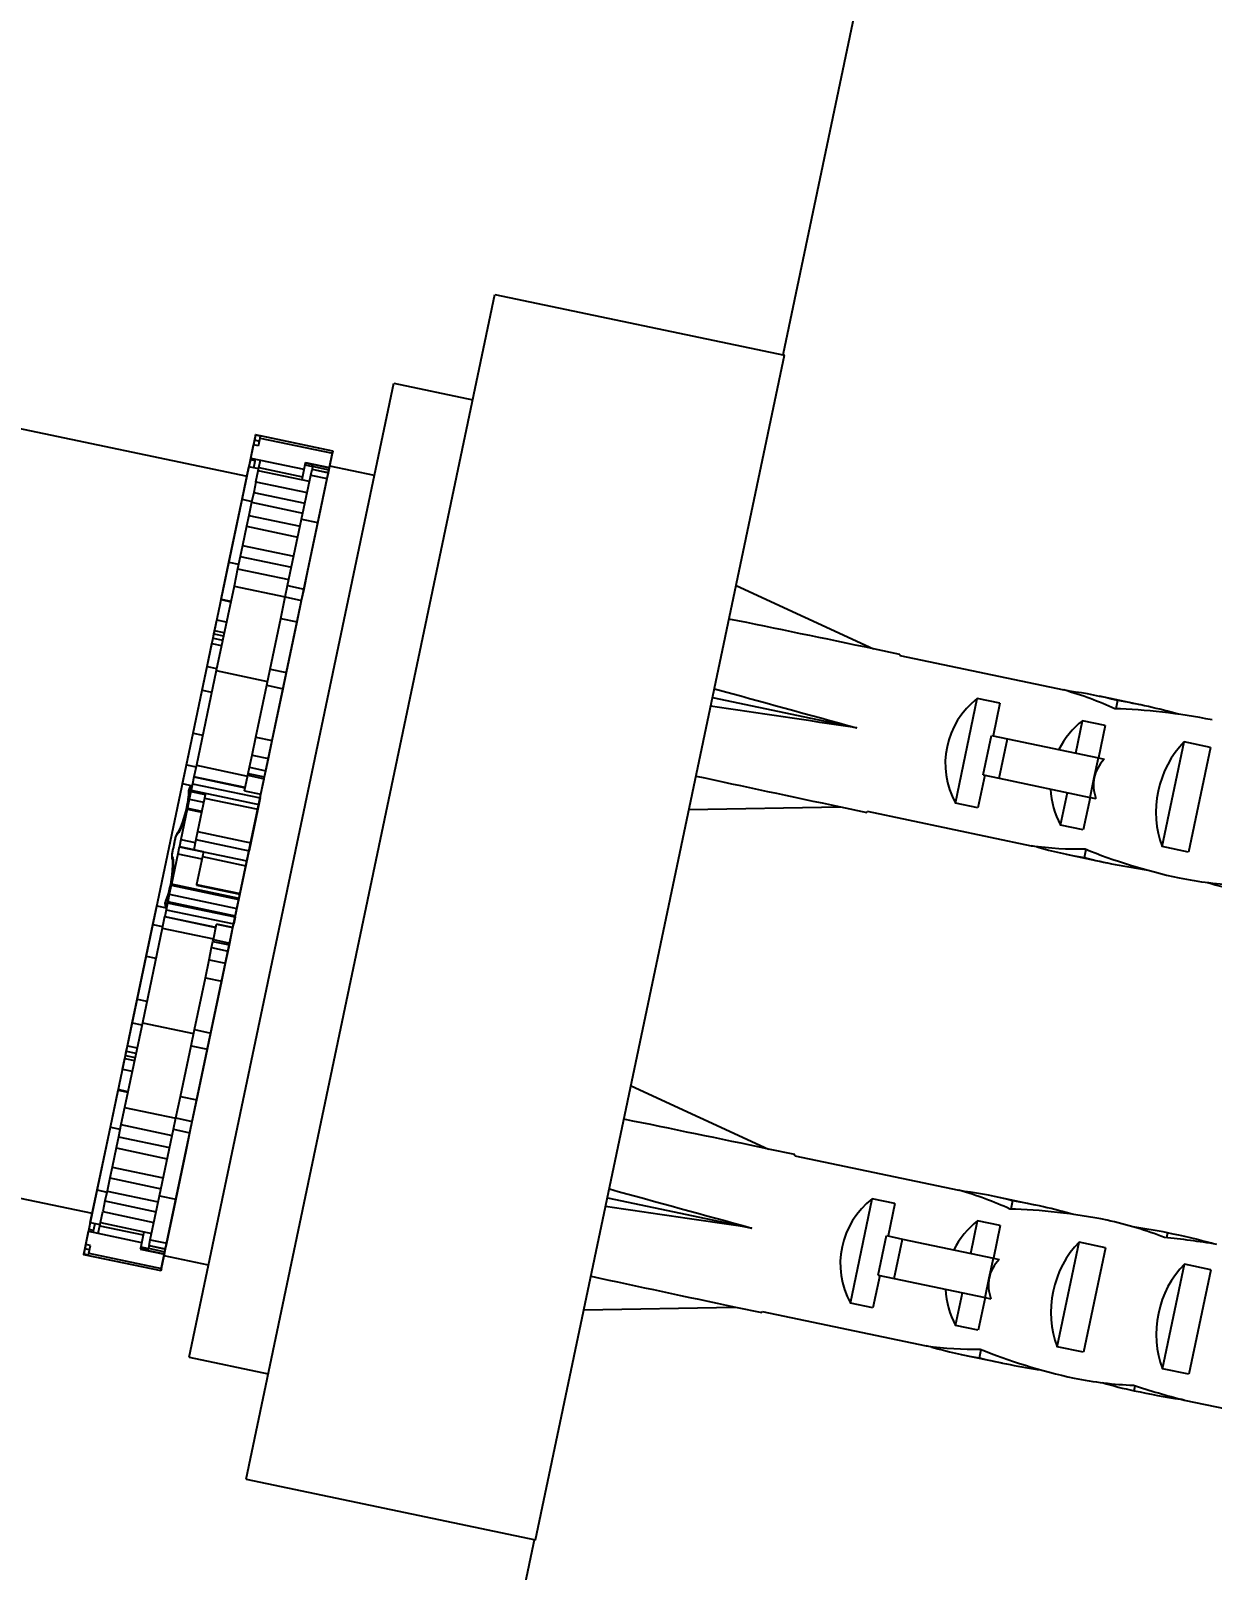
# Model space of a CAD drawing. Extents: x -678889171 to 586587, y -792238163 to 335485.
# Drawn here: x 68115.2 to 68166.4, y 28354.1 to 28420.8 of the extents above; entities that cross this region are included whole.
import ezdxf
from ezdxf import colors
from ezdxf.entities.mleader import LeaderData, LeaderLine
from ezdxf.math import Vec2, Vec3

# ---------------------------------------------------------------- set-up
doc = ezdxf.new("R2010")
doc.units = 0
doc.header["$MEASUREMENT"] = 0
doc.set_wipeout_variables(frame=1)
for name, color, linetype in [('E-TEXT', 3, 'Continuous'), ('XR-A-9TH-FLOOR$0$A-WALL', 252, 'Continuous'), ('XR-Typ27 7th to11Th$0$XR-A-TYP-7-8-9-10$0$A-FURN-SANT', 252, 'Continuous')]:
    doc.layers.add(name, color=color, linetype=linetype)
doc.styles.get("Standard").update_dxf_attribs({"font": 'arial.ttf'})

# ---------------------------------------------------------------- blocks, each defined once
blk = doc.blocks.new('XR-Typ27 7th to11Th$0$XR-A-TYP-7-8-9-10$0$XREF_3BR$0$SE4')
at = {"layer": 'XR-Typ27 7th to11Th$0$XR-A-TYP-7-8-9-10$0$A-FURN-SANT'}
for p, q in [((435.1715826422333, 475.2940450572605), (435.1715826422333, 481.063838906317)), ((430.2292292673883, 475.2638389063213), (434.1978562339827, 475.263838906325)), ((430.2292292673883, 475.2638389063213), (430.2292292673847, 474.2638389063213)), ((434.1978562339827, 475.263838906325), (434.1978562339827, 474.2638389063213)), ((435.1715826422296, 475.1540584780159), (435.1645469982395, 475.1540584780232)), ((435.1715826422333, 475.2940450572605), (435.1715826422296, 475.1540584780159)), ((434.1978562339827, 474.2638389063213), (430.2292292673847, 474.2638389063213)), ((429.2135427506837, 473.4031696375168), (429.3995686556191, 473.4031696375168)), ((435.2135427506837, 473.4031696375096), (435.027516845752, 473.4031696375168)), ((411.2292292673847, 471.2638389063213), (415.1978562339791, 471.263838906325)), ((411.2292292673847, 471.2638389063213), (411.2292292673883, 470.2638389063177)), ((415.1978562339791, 471.263838906325), (415.1978562339827, 470.2638389063213)), ((430.2292292673883, 471.2638389063213), (434.1978562339791, 471.2638389063213)), ((430.2292292673883, 471.2638389063213), (430.2292292673847, 470.2638389063177)), ((434.1978562339791, 471.2638389063213), (434.1978562339827, 470.2638389063213)), ((415.1978562339827, 470.2638389063213), (411.2292292673883, 470.2638389063177)), ((434.1978562339827, 470.2638389063213), (430.2292292673847, 470.2638389063177)), ((410.2135427506873, 468.3786209052669), (410.2135427506837, 466.8297823064931)), ((416.2135427506837, 466.8297823064968), (416.2135427506837, 468.3786209052632)), ((429.2135427506873, 468.3786209052669), (429.2135427506873, 466.8297823064931)), ((435.2135427506873, 466.8297823064931), (435.2135427506873, 468.3786209052669)), ((410.229421555865, 467.5223317228047), (410.5451821283059, 467.5223317228083)), ((411.2292292673883, 467.2638389063213), (412.4635427506837, 467.263838906325)), ((411.2292292673883, 467.2638389063213), (411.2292292673847, 466.405621172471)), ((412.4635427506837, 467.263838906325), (412.4635427506837, 467.4879772087479)), ((413.2135427506801, 467.2638389063177), (412.4635427506837, 467.263838906325)), ((412.4635427506801, 463.8106103891078), (412.4635427506837, 467.263838906325)), ((413.9635427506837, 467.263838906325), (413.2135427506801, 467.2638389063177)), ((413.9635427506837, 467.263838906325), (413.9635427506873, 467.4879772087479)), ((413.9635427506837, 467.263838906325), (415.1978562339827, 467.2638389063213)), ((413.9635427506873, 463.8106103891078), (413.9635427506837, 467.263838906325)), ((415.1978562339827, 467.2638389063213), (415.1978562339827, 466.4056211724674)), ((416.1976639455024, 467.5223317228047), (415.8819033730615, 467.522331722801)), ((429.229421555865, 467.522331722801), (429.5451821283023, 467.5223317227974)), ((430.2292292673847, 467.2638389063177), (431.4635427506837, 467.2638389063177)), ((430.2292292673847, 467.2638389063177), (430.2292292673847, 466.4056211724674)), ((431.4635427506837, 467.2638389063177), (431.4635427506873, 467.4879772087479)), ((432.2135427506837, 467.2638389063213), (431.4635427506837, 467.2638389063177)), ((431.4635427506837, 463.8106103891078), (431.4635427506837, 467.2638389063177)), ((432.9635427506837, 467.2638389063213), (432.2135427506837, 467.2638389063213)), ((432.9635427506837, 467.2638389063213), (432.9635427506873, 467.4879772087552)), ((432.9635427506837, 467.2638389063213), (434.1978562339864, 467.2638389063213)), ((432.9635427506837, 463.8106103891041), (432.9635427506837, 467.2638389063213)), ((434.1978562339864, 467.2638389063213), (434.1978562339827, 466.4056211724637)), ((435.1976639455024, 467.522331722801), (434.8819033730651, 467.5223317228083)), ((412.4635427506837, 466.4056211724674), (411.2292292673847, 466.405621172471)), ((415.1978562339827, 466.4056211724674), (413.9635427506873, 466.4056211724674)), ((431.4635427506837, 466.4056211724674), (430.2292292673847, 466.4056211724674)), ((434.1978562339827, 466.4056211724637), (432.9635427506837, 466.4056211724674)), ((410.2555028591305, 465.7064411480023), (410.2730547694591, 465.7064411479987)), ((410.2555028591305, 465.7064411480023), (410.2555028591341, 465.4939403824392)), ((410.2555028591341, 459.2546277379843), (410.2555028591341, 465.4939403824392)), ((416.1715826422296, 465.7064411480023), (416.1540307319119, 465.7064411480023)), ((416.1715826422296, 465.7064411480023), (416.1715826422333, 465.4939403824392)), ((416.1715826422369, 459.2546277379879), (416.1715826422333, 465.4939403824392)), ((429.2555028591341, 465.7064411479987), (429.2730547694591, 465.7064411479951)), ((429.2555028591341, 465.7064411479987), (429.2555028591341, 465.4939403824428)), ((429.2555028591378, 459.2546277379843), (429.2555028591341, 465.4939403824428)), ((435.1715826422333, 465.7064411479987), (435.1540307319156, 465.7064411479951)), ((435.1715826422333, 465.7064411479987), (435.1715826422333, 465.4939403824465)), ((435.1715826422369, 459.2546277379843), (435.1715826422333, 465.4939403824465)), ((413.9635427506873, 463.8106103891078), (412.4635427506801, 463.8106103891078)), ((412.4635427506873, 463.2038520596652), (412.4635427506801, 463.8106103891078)), ((413.9635427506801, 463.2038520596652), (413.9635427506873, 463.8106103891078)), ((432.9635427506837, 463.8106103891041), (431.4635427506837, 463.8106103891078)), ((431.4635427506837, 463.2038520596652), (431.4635427506837, 463.8106103891078)), ((432.9635427506837, 463.2038520596652), (432.9635427506837, 463.8106103891041)), ((411.2292292673847, 463.263838906325), (412.4635427506837, 463.2638389063213)), ((411.2292292673847, 463.263838906325), (411.2292292673847, 462.4056211724674)), ((413.9635427506801, 463.2038520596652), (412.4635427506873, 463.2038520596652)), ((413.9635427506837, 463.2638389063213), (415.1978562339827, 463.2638389063213)), ((415.1978562339827, 463.2638389063213), (415.1978562339827, 462.405621172471)), ((430.2292292673883, 463.2638389063213), (431.4635427506873, 463.2638389063213)), ((430.2292292673883, 463.2638389063213), (430.2292292673847, 462.4056211724674)), ((432.9635427506837, 463.2038520596652), (431.4635427506837, 463.2038520596652)), ((432.9635427506801, 463.2638389063213), (434.1978562339791, 463.2638389063177)), ((434.1978562339791, 463.2638389063177), (434.1978562339791, 462.4056211724601)), ((415.1978562339827, 462.405621172471), (411.2292292673847, 462.4056211724674)), ((434.1978562339791, 462.4056211724601), (430.2292292673847, 462.4056211724674)), ((410.2135427506837, 459.2546277379806), (410.2555028591341, 459.2546277379843)), ((410.2135427506837, 459.2546277379806), (410.2135427506837, 458.2514893445114)), ((416.2135427506837, 459.2546277379806), (416.1715826422369, 459.2546277379879)), ((416.2135427506837, 458.2514893445114), (416.2135427506837, 459.2546277379806)), ((429.2555028591378, 459.2546277379843), (429.2135427506873, 459.2546277379806)), ((429.2135427506873, 459.2546277379806), (429.2135427506801, 458.251489344515)), ((435.2135427506873, 459.2546277379806), (435.1715826422369, 459.2546277379843)), ((435.2135427506837, 458.2514893445114), (435.2135427506873, 459.2546277379806))]:
    blk.add_line(p, q, dxfattribs=at)
for centre, major_axis, ratio, start_param, end_param in [((432.2135427506764, 473.4031696375168), (5.834089827349554e-13, 10.5053330430105), 0.2855692425656349, 1.403348247575171, 1.57079632679508), ((432.2135427506873, 477.0449338977633), (-2.888141144380772e-13, -10.50533304302783), 0.2855692425660929, -1.403348247575141, -1.209194573504207), ((432.2135427506801, 477.0449338977633), (4.418900161667326e-13, -10.50533304302795), 0.2855692425660862, 1.209194573504167, 1.403348247575101), ((432.2135427507237, 473.4031696375314), (-3.305855600669266e-12, 10.50533304295327), 0.2855692425640956, 4.712388980383475, 4.879837059604284), ((432.2135427506837, 475.9746289945251), (3.000000000000002, 3.497858898797894e-15), 0.7603511503128162, 3.989654732571283, 5.435123228198094), ((413.2135427506837, 470.9439865549721), (1.460127776569014e-13, 6.740046950974129), 0.4451007569860688, 4.73806663580648, 5.073990733675414), ((413.2135427506837, 473.4031696375241), (2.183997643691805e-15, 6.740046950973703), 0.44510075698605, 4.528930898142738, 4.712388980384699), ((432.2135427506837, 473.4031696375132), (2.197199196875455e-16, 6.740046950973522), 0.4451007569860437, 1.570796326794871, 1.754254409036948), ((432.2135427506837, 470.9439865549721), (1.650007956555868e-13, 6.740046950973164), 0.4451007569860224, 1.209194573504229, 1.545118671373207), ((432.2135427506837, 470.9439865549721), (1.115287909466021e-13, 6.740046950974119), 0.4451007569860664, 4.738066635806486, 5.073990733675412), ((432.2135427506801, 473.4031696375132), (6.901147735279775e-13, -6.740046950977533), 0.4451007569862909, 1.38733824455255, 1.570796326794674), ((413.2135427506801, 471.3309999156554), (1.470690268551559e-13, -8.333599245774844), 0.3599885129490057, 4.738066635806407, 5.19236690003625), ((413.2135427506873, 471.3309999156627), (-1.791853697766261e-13, -8.333599245774822), 0.3599885129490076, 1.090818407143344, 1.545118671373187), ((432.2135427506837, 471.3309999156627), (1.470690268551559e-13, -8.333599245774844), 0.3599885129490057, 4.738066635806407, 5.19236690003625), ((432.2135427506873, 471.3309999156627), (-1.705500176738826e-13, -8.333599245774822), 0.3599885129490101, 1.090818407143344, 1.545118671373186), ((413.2135427506837, 468.3786209052632), (1.980752025013475e-13, 8.333599245773547), 0.359988512948941, 1.39271955427457, 1.673729420167322), ((413.2135427506837, 471.9746289945251), (3.000000000000003, -3.593697727603919e-15), 0.7603511503128187, 3.989654732571285, 5.435123228198096), ((413.2135427506837, 468.3786209052632), (-1.710860998908968e-13, 8.33359924577412), 0.3599885129489721, 4.609455887012286, 4.890465752904964), ((432.2135427506837, 468.3786209052632), (-4.479407538829425e-14, 8.33359924577635), 0.3599885129490641, 1.392719554274612, 1.673729420167195), ((432.2135427506837, 471.9746289945251), (2.999999999999997, -3.593697727603913e-15), 0.7603511503128154, 3.989654732571283, 5.435123228198098), ((432.2135427506837, 468.3786209052632), (-1.710860998908968e-13, 8.33359924577412), 0.3599885129489721, 4.609455887012286, 4.890465752904957), ((413.2135427506801, 466.8297823064931), (-1.31605140668936e-13, 6.740046950968256), 0.4451007569856864, 1.467863233422444, 1.738244406014682), ((413.2135427506873, 464.3705992239484), (-9.747167904282223e-13, 6.740046950976917), 0.4451007569862185, 1.090818407143225, 1.403348247574947), ((413.2135427506873, 474.3223873953684), (-9.21582268223304e-13, -7.05854848904491), 0.4250165603677506, 6.030505052037784, 6.283185307179571), ((413.2135427506837, 474.3223873953757), (-1.439511224404219e-12, 7.05854848905367), 0.4250165603674897, 3.141592653589692, 3.394272908731411), ((413.2135427506837, 464.3705992239484), (1.193845816873633e-12, 6.740046950977619), 0.4451007569862437, 4.879837059604704, 5.192366900036388), ((413.2135427506801, 466.8297823064931), (-1.680534051034891e-13, 6.740046950979541), 0.4451007569864527, 4.544940901165074, 4.815322073756855), ((432.2135427506873, 466.8297823064968), (2.311314790306103e-13, 6.74004695097955), 0.4451007569864494, 1.467863233422735, 1.738244406014517), ((432.2135427506873, 464.3705992239447), (-1.276560800683825e-12, 6.740046950977647), 0.4451007569862493, 1.090818407143185, 1.403348247574877), ((432.2135427506837, 474.3223873953648), (-9.21582268223304e-13, -7.05854848904491), 0.4250165603677506, 6.030505052037784, 6.283185307179586), ((432.2135427506801, 474.3223873953721), (-1.439511224404219e-12, 7.05854848905367), 0.4250165603674897, 3.14159265358973, 3.394272908731411), ((432.2135427506801, 464.3705992239484), (1.136663509797026e-12, 6.740046950977587), 0.4451007569862481, 4.879837059604693, 5.192366900036378), ((432.2135427506801, 466.8297823064968), (-1.176369435206889e-13, 6.740046950980646), 0.4451007569865261, 4.544940901165113, 4.815322073756851), ((413.2135427506837, 468.6016469511997), (3.000000000000007, -3.573943721571304e-13), 0.9760114572144574, 3.989654732571402, 4.459708725242747), ((413.2135427506837, 468.6016469511997), (3.000000000000007, -3.573943721571304e-13), 0.9760114572144574, 4.965069235526884, 5.43512322819821), ((432.2135427506837, 468.601646951196), (3.000000000000004, 2.115816163474648e-13), 0.976011457214461, 3.989654732571191, 4.459708725242523), ((432.2135427506837, 468.601646951196), (3.000000000000004, 2.115816163474648e-13), 0.976011457214461, 4.96506923552668, 5.435123228198026), ((413.2135427506873, 464.6016469512033), (2.999999999999999, 6.586469936660554e-14), 0.9760114572144651, 3.989654732571262, 5.435123228198075), ((432.2135427506837, 464.601646951196), (3.000000000000012, 5.100098623242658e-13), 0.9760114572144574, 3.989654732571095, 5.435123228197926)]:
    blk.add_ellipse(centre, major_axis=major_axis, ratio=ratio, start_param=start_param, end_param=end_param, dxfattribs=at)
blk.add_wipeout([(445.21354275068546, 452.76383890631814), (400.2135427506854, 452.76383890631774), (400.2135427506854, 441.7638389063177), (404.2135427506854, 441.7638389063177), (404.2135427506854, 438.7638389063177), (407.7138312506856, 438.7638389063177), (407.7138312506856, 437.07396390632135), (407.15259007179986, 437.07396390632135), (407.15259007179986, 434.1364439063145), (408.71354275068546, 434.1364439063145), (408.71354275068546, 390.76383890631774), (387.71354275068546, 390.76383890631774), (387.71354275068546, 388.7638389063177), (357.7135427506854, 388.7638389063177), (354.1959283217458, 386.6681468460484), (354.0050203474893, 383.2648854097097), (356.3439931203653, 381.00560344135374), (357.71354275068546, 380.76383890631814), (387.64987152116294, 380.7638389063177), (387.0130784974118, 378.1530810176155), (384.89770036906106, 374.67343814772545), (380.6895440715461, 371.9915906876159), (377.71354275068546, 371.499527143129), (372.71354275068563, 371.499527143129), (367.9151427562239, 370.27555318386663), (364.03619069590985, 366.48197508706295), (362.7135522037039, 324.1406929264959), (482.6094889734874, 324.1297209771037), (482.71354275068546, 361.5050781499486), (481.9019887877788, 365.4633899803194), (478.5756108635275, 369.60480668218594), (474.45124082018214, 371.34796735850614), (472.7135427506854, 371.499527143129), (467.7135427506857, 371.499527143129), (463.7115668335004, 372.37766190339977), (460.0678804346818, 375.18359448106276), (458.17183758437716, 378.92021265090807), (457.78129786135327, 380.7638389063177), (488.8851156259395, 380.7638389063177), (491.4278385711024, 381.6760306182078), (492.86631124497984, 384.376435443588), (492.5576534091753, 386.34891500250893), (491.270121379653, 387.9750298932814), (488.88511562593936, 388.7638389063181), (457.71354275068546, 388.7638389063177), (457.7135427506855, 390.76383890684457), (436.7135427506854, 390.7638389068416), (436.7135427506854, 434.1364439063145), (438.26615231354583, 434.1364439063145), (438.27592743514026, 437.07396390632135), (437.71325425068557, 437.07396390632135), (437.71325425068557, 438.7638389063177), (441.2135427506854, 438.7638389063177), (441.2135427506854, 441.7638389063177), (445.21354275068546, 441.7638389063177), (445.21354275068546, 452.76383890631774)]).dxf.layer = 'XR-Typ27 7th to11Th$0$XR-A-TYP-7-8-9-10$0$A-FURN-SANT'
for p, q in [((408.9593140436773, 452.7638389063213), (410.2135427506837, 458.2514893445114)), ((413.2135427506837, 452.7638389063177), (413.2135427506837, 458.251489344515)), ((417.4677714576901, 452.763838906314), (416.2135427506837, 458.2514893445114)), ((427.9593140436773, 452.7638389063213), (429.2135427506801, 458.251489344515)), ((432.2135427506873, 452.7638389063177), (432.2135427506873, 458.2514893445114)), ((436.4677714576937, 452.7638389063213), (435.2135427506837, 458.2514893445114)), ((445.2135427506837, 452.7638389063213), (400.2135427506837, 452.7638389063213)), ((400.2135427506837, 441.763838906325), (400.2135427506837, 452.7638389063213)), ((445.2135427506873, 441.763838906325), (445.2135427506837, 452.7638389063213)), ((445.2135427506873, 441.763838906325), (400.2135427506837, 441.763838906325)), ((404.2135427506837, 438.7638389063213), (404.2135427506837, 441.7638389063213)), ((441.2135427506837, 438.7638389063213), (441.2135427506837, 441.7638389063213)), ((441.2135427506837, 438.7638389063213), (404.2135427506837, 438.7638389063213)), ((407.7138312506868, 438.7638389063213), (407.7138312506868, 437.0739639063213)), ((437.7132542506843, 438.7638389063213), (437.7132542506843, 437.0739639063177)), ((407.15115806623, 437.0739639063213), (407.22928592061, 437.0739639063213)), ((407.15115806623, 437.0739639063213), (407.15115806623, 434.320038906324)), ((407.22928592061, 434.320038906324), (407.22928592061, 437.0739639063213)), ((407.7138312506868, 437.0739639063213), (407.22928592061, 437.0739639063213)), ((407.977946986015, 437.0739639063213), (407.7138312506868, 437.0739639063213)), ((407.7735933639851, 436.155988906321), (407.7735933639851, 437.0739639063249)), ((407.7895400894631, 437.0739639063213), (407.7895400894631, 436.4513267198854)), ((407.8684375716985, 437.0739639063177), (407.8684375717057, 436.4513267198818)), ((407.9706758379289, 436.4513267198854), (407.9706758379289, 437.0739639063213)), ((408.1922382902994, 437.0739639063249), (407.977946986015, 437.0739639063213)), ((407.977946986015, 437.0739639063213), (407.9779469860114, 436.4513267198781)), ((408.1922382902994, 436.4513267198854), (408.1922382902994, 437.0739639063249)), ((409.5787520405938, 437.0739639063213), (408.1922382902994, 437.0739639063249)), ((411.6820918913254, 437.0739639063177), (409.5787520405938, 437.0739639063213)), ((409.8660075086118, 436.4513267198854), (409.8660075086082, 437.0739639063213)), ((412.3869828196475, 437.0739639063213), (411.6820918913254, 437.0739639063177)), ((412.818395571685, 437.0739639063249), (412.3869828196475, 437.0739639063213)), ((412.3869828196475, 436.4513267198854), (412.3869828196475, 437.0739639063213)), ((413.6386110696294, 437.0739639063177), (412.818395571685, 437.0739639063249)), ((412.818395571685, 436.4513267198818), (412.818395571685, 437.0739639063249)), ((415.5593689006564, 437.0739639063177), (413.6386110696294, 437.0739639063177)), ((413.6386110696294, 436.4513267198745), (413.6386110696294, 437.0739639063177)), ((416.1719349802006, 437.0739639063177), (415.5593689006564, 437.0739639063177)), ((415.5593689006564, 436.4513267198818), (415.5593689006564, 437.0739639063177)), ((418.1446052205029, 437.0739639063249), (416.1719349802006, 437.0739639063177)), ((416.1719349802006, 436.4513267198781), (416.1719349802006, 437.0739639063177)), ((418.8298484980733, 437.0739639063177), (418.1446052205029, 437.0739639063249)), ((418.1446052205029, 436.4513267198781), (418.1446052205029, 437.0739639063249)), ((419.2866773497808, 437.0739639063249), (418.8298484980733, 437.0739639063177)), ((418.8298484980733, 436.4513267198818), (418.8298484980733, 437.0739639063177)), ((419.5254743887199, 437.0739639063249), (419.2866773497808, 437.0739639063249)), ((419.2866773497808, 436.4513267198854), (419.2866773497808, 437.0739639063249)), ((419.594237766778, 437.0739639063249), (419.5254743887199, 437.0739639063249)), ((419.5254743887199, 436.4513267198854), (419.5254743887199, 437.0739639063249)), ((420.1783737006699, 437.073963906314), (419.594237766778, 437.0739639063249)), ((419.594237766778, 436.4513267198818), (419.594237766778, 437.0739639063249)), ((420.1783737006699, 436.4513267198781), (420.1783737006699, 437.073963906314)), ((420.1807818556044, 437.0739639063249), (420.1783737006699, 437.073963906314)), ((420.31997896557, 437.0739639063213), (420.1807818556044, 437.0739639063249)), ((420.1817431111704, 436.4513267198781), (420.1817431111704, 437.0739639063213)), ((420.31997896557, 434.5036339063226), (420.31997896557, 437.0739639063213)), ((420.31997896557, 437.0739639063213), (420.5723445836556, 437.0739639063213)), ((420.5709853826302, 437.0739639063213), (420.7521243969531, 437.0739639063249)), ((420.5723445838994, 434.5036339063226), (420.572344583903, 437.0739639063177)), ((420.7521243969531, 435.0544189063257), (420.7521243969531, 437.0739639063249)), ((420.7521243969531, 437.0739639063249), (422.0247267413943, 437.0739639063213)), ((422.0247267413943, 435.0544189063221), (422.0247267413943, 437.0739639063213)), ((422.0247267413943, 437.0739639063213), (422.326064678924, 437.0739639063213)), ((424.854740917468, 437.0739639063286), (422.3260646789313, 437.0739639063213)), ((422.3260646789349, 435.0544189063221), (422.3260646789313, 437.0739639063213)), ((422.7135427506873, 435.0544189063185), (422.7135427506837, 437.0739639063177)), ((422.8981741083735, 435.4216089063193), (422.8981741083735, 437.0739639063249)), ((423.9515244005997, 435.4216089063193), (423.9515244005997, 437.0739639063177)), ((423.9806737205108, 435.4216089063229), (423.9806737205108, 437.0739639063213)), ((424.1377583608373, 437.0739639063213), (424.137758360841, 434.5036339063154)), ((424.1814370466273, 434.5036339063226), (424.1814370466309, 437.0739639063213)), ((424.5227486110016, 434.5036339063263), (424.5227486110016, 437.0739639063249)), ((424.8090813530107, 437.0739639063213), (424.8090813530071, 434.5036339063154)), ((424.8260193905153, 434.5036339063263), (424.8260193905153, 437.0739639063213)), ((424.8547409177081, 437.0739639063249), (425.1071065357974, 437.0739639063177)), ((424.854740917468, 437.0739639063286), (424.854740917468, 434.5036339063226)), ((425.107106535801, 434.5036339063226), (425.1071065357974, 437.0739639063177)), ((425.246303645763, 437.0739639063213), (425.1071065357974, 437.0739639063177)), ((425.245342390197, 437.0739639063249), (425.245342390197, 436.4513267198781)), ((425.2487118007011, 437.0739639063249), (425.246303645763, 437.0739639063213)), ((425.8328477345931, 437.0739639063213), (425.2487118007011, 437.0739639063249)), ((425.2487118007011, 436.4513267198781), (425.2487118007011, 437.0739639063249)), ((425.9016111126512, 437.0739639063177), (425.8328477345931, 437.0739639063213)), ((425.8328477345931, 436.4513267198854), (425.8328477345931, 437.0739639063213)), ((426.1404081515902, 437.0739639063249), (425.9016111126512, 437.0739639063177)), ((425.9016111126512, 436.4513267198854), (425.9016111126512, 437.0739639063177)), ((426.5972370032978, 437.0739639063213), (426.1404081515902, 437.0739639063249)), ((426.1404081515866, 436.4513267198854), (426.1404081515902, 437.0739639063249)), ((427.2824802808645, 437.0739639063177), (426.5972370032978, 437.0739639063213)), ((426.5972370032978, 436.4513267198854), (426.5972370032978, 437.0739639063213)), ((429.2551505211668, 437.0739639063213), (427.2824802808645, 437.0739639063177)), ((427.2824802808645, 436.4513267198781), (427.2824802808645, 437.0739639063177)), ((429.8677166007146, 437.0739639063213), (429.2551505211668, 437.0739639063213)), ((429.2551505211668, 436.4513267198781), (429.2551505211668, 437.0739639063213)), ((431.7884744317344, 437.0739639063213), (429.8677166007146, 437.0739639063213)), ((429.8677166007183, 436.4513267198854), (429.8677166007146, 437.0739639063213)), ((432.6086899296861, 437.0739639063213), (431.7884744317344, 437.0739639063213)), ((431.788474431738, 436.4513267198818), (431.7884744317344, 437.0739639063213)), ((433.0401026817235, 437.0739639063249), (432.6086899296861, 437.0739639063213)), ((432.6086899296861, 436.4513267198781), (432.6086899296861, 437.0739639063213)), ((433.0401026817235, 436.4513267198818), (433.0401026817235, 437.0739639063249)), ((433.7449936100456, 437.0739639063249), (433.0401026817235, 437.0739639063249)), ((435.8483334607736, 437.0739639063177), (433.7449936100456, 437.0739639063249)), ((435.5610779927556, 436.4513267198781), (435.5610779927592, 437.0739639063249)), ((437.234847211068, 437.0739639063177), (435.8483334607736, 437.0739639063177)), ((437.4491385153524, 437.0739639063249), (437.234847211068, 437.0739639063177)), ((437.234847211068, 436.4513267198854), (437.234847211068, 437.0739639063177)), ((437.7132542506843, 437.0739639063177), (437.4491385153524, 437.0739639063249)), ((437.4491385153524, 436.4513267198818), (437.4491385153524, 437.0739639063249)), ((437.4564096634422, 436.4513267198818), (437.4564096634422, 437.0739639063177)), ((437.558647929669, 436.4513267198854), (437.5586479296653, 437.0739639063213)), ((437.6375454119043, 436.4513267198781), (437.6375454119043, 437.0739639063177)), ((437.6534921373859, 436.155988906321), (437.6534921373823, 437.0739639063213)), ((438.1977995807611, 437.0739639063249), (437.7132542506843, 437.0739639063177)), ((438.1977995807611, 437.0739639063249), (438.2759274351411, 437.0739639063249)), ((438.1977995807611, 434.3200389063204), (438.1977995807611, 437.0739639063249)), ((438.2759274351374, 434.3200389063204), (438.2759274351411, 437.0739639063249)), ((407.7735933639851, 436.155988906321), (407.7956939008582, 436.1559889063174)), ((407.8777514105241, 436.4513267198818), (407.7895400894631, 436.4513267198854)), ((407.7956939008582, 436.4513267198818), (407.7956939008582, 436.1559889063174)), ((407.7956939008582, 436.1559889063174), (407.8610700767458, 436.1559889063246)), ((407.8610700767458, 436.1559889063246), (407.8610700767495, 436.4513267198818)), ((407.8610700767458, 436.1559889063246), (408.4351504143342, 436.1559889063246)), ((407.8684375717057, 436.4513267198818), (407.9706758379289, 436.4513267198854)), ((408.1922382902994, 436.4513267198854), (407.9779469860114, 436.4513267198781)), ((408.0299711673615, 434.1364439063182), (408.0299711673579, 436.1559889063246)), ((409.8660075086118, 436.4513267198854), (408.1922382902994, 436.4513267198854)), ((408.3151799158513, 434.5052359120309), (408.3151799158513, 436.155988906321)), ((408.4351504143269, 436.4513267198781), (408.4351504143306, 434.503633906319)), ((408.8515191299812, 434.503633906319), (408.8515191299812, 436.4513267198781)), ((409.2569565402409, 434.5036339063226), (409.2569565402373, 436.4513267198818)), ((409.6312063059813, 434.5036339063226), (409.6312063059813, 436.4513267198854)), ((412.3869828196475, 436.4513267198854), (409.8660075086118, 436.4513267198854)), ((410.1302059936352, 434.5036339063226), (410.1302059936352, 436.4513267198818)), ((410.5442791781861, 434.5036339063263), (410.5442791781825, 436.4513267198854)), ((411.2685849815934, 434.5036339063226), (411.2685849815934, 436.4513267198818)), ((411.6895801269129, 434.503633906319), (411.6895801269093, 436.4513267198781)), ((412.1573921700547, 434.5036339063226), (412.1573921700547, 436.4513267198818)), ((412.818395571685, 436.4513267198818), (412.3869828196475, 436.4513267198854)), ((412.8123294241341, 434.503633906319), (412.8123294241304, 436.4513267198818)), ((413.6386110696294, 436.4513267198745), (412.818395571685, 436.4513267198818)), ((415.5593689006564, 436.4513267198818), (413.6386110696294, 436.4513267198745)), ((416.1719349802006, 436.4513267198781), (415.5593689006564, 436.4513267198818)), ((416.0261593482101, 434.503633906319), (416.0261593482137, 436.4513267198781)), ((418.1446052205029, 436.4513267198781), (416.1719349802006, 436.4513267198781)), ((418.8298484980733, 436.4513267198818), (418.1446052205029, 436.4513267198781)), ((419.2866773497808, 436.4513267198854), (418.8298484980733, 436.4513267198818)), ((419.5254743887199, 436.4513267198854), (419.2866773497808, 436.4513267198854)), ((419.594237766778, 436.4513267198818), (419.5254743887199, 436.4513267198854)), ((420.1783737006699, 436.4513267198781), (419.594237766778, 436.4513267198818)), ((419.622831636847, 434.5036339063263), (419.622831636847, 436.4513267198854)), ((420.0580672165925, 436.4513267198781), (420.0580672165961, 434.503633906319)), ((420.0652675639467, 434.5036339063226), (420.0652675639467, 436.4513267198818)), ((420.1783737006699, 436.4513267198781), (420.1817431111704, 436.4513267198781)), ((425.245342390197, 436.4513267198781), (425.2487118007011, 436.4513267198781)), ((425.8328477345931, 436.4513267198854), (425.2487118007011, 436.4513267198781)), ((425.3618179374243, 434.5036339063226), (425.3618179374207, 436.4513267198818)), ((425.3690182847749, 434.503633906319), (425.3690182847713, 436.4513267198781)), ((425.8042538645241, 434.503633906319), (425.8042538645204, 436.4513267198818)), ((425.9016111126512, 436.4513267198854), (425.8328477345931, 436.4513267198854)), ((426.1404081515866, 436.4513267198854), (425.9016111126512, 436.4513267198854)), ((426.5972370032978, 436.4513267198854), (426.1404081515866, 436.4513267198854)), ((427.2824802808645, 436.4513267198781), (426.5972370032978, 436.4513267198854)), ((429.2551505211668, 436.4513267198781), (427.2824802808645, 436.4513267198781)), ((429.8677166007183, 436.4513267198854), (429.2551505211668, 436.4513267198781)), ((429.4009261531537, 434.5036339063226), (429.4009261531573, 436.4513267198818)), ((431.788474431738, 436.4513267198818), (429.8677166007183, 436.4513267198854)), ((432.6086899296861, 436.4513267198781), (431.788474431738, 436.4513267198818)), ((433.0401026817235, 436.4513267198818), (432.6086899296861, 436.4513267198781)), ((432.614756077237, 434.5036339063263), (432.614756077237, 436.4513267198854)), ((435.5610779927556, 436.4513267198781), (433.0401026817235, 436.4513267198818)), ((433.2696933313127, 434.5036339063226), (433.2696933313127, 436.4513267198818)), ((433.7375053744581, 434.503633906319), (433.7375053744545, 436.4513267198781)), ((434.158500519774, 434.5036339063263), (434.158500519774, 436.4513267198854)), ((434.8828063231849, 434.503633906319), (434.8828063231813, 436.4513267198781)), ((435.2968795077322, 434.5036339063154), (435.2968795077322, 436.4513267198781)), ((437.234847211068, 436.4513267198854), (435.5610779927556, 436.4513267198781)), ((435.7958791953861, 434.5036339063226), (435.7958791953897, 436.4513267198818)), ((436.1701289611337, 434.5036339063226), (436.1701289611301, 436.4513267198854)), ((436.5755663713862, 434.5036339063263), (436.5755663713862, 436.4513267198781)), ((436.9919350870405, 434.503633906319), (436.9919350870368, 436.4513267198781)), ((436.9919350870405, 436.1559889063137), (437.5660154246216, 436.155988906321)), ((437.1119055855197, 434.5052359120345), (437.1119055855161, 436.1559889063174)), ((437.4491385153524, 436.4513267198818), (437.234847211068, 436.4513267198854)), ((437.3971143340059, 434.1364439063218), (437.3971143340059, 436.155988906321)), ((437.4564096634422, 436.4513267198818), (437.558647929669, 436.4513267198854)), ((437.6375454119043, 436.4513267198781), (437.5660154246216, 436.4513267198854)), ((437.5660154246216, 436.155988906321), (437.5660154246216, 436.4513267198854)), ((437.5660154246216, 436.155988906321), (437.6313916005092, 436.155988906321)), ((437.6313916005092, 436.155988906321), (437.6313916005092, 436.4513267198781)), ((437.6313916005092, 436.155988906321), (437.6534921373859, 436.155988906321)), ((420.5709853826338, 435.0544189063221), (420.7521243969531, 435.0544189063257)), ((420.6010661108521, 434.5036339063263), (420.6010661108558, 435.0544189063257)), ((420.6180041483603, 434.5036339063226), (420.6180041483603, 435.0544189063185)), ((420.7521243969531, 435.0544189063257), (422.0247267413943, 435.0544189063221)), ((420.9043368903658, 434.5036339063263), (420.9043368903658, 435.0544189063221)), ((421.2456484547401, 434.5036339063226), (421.2456484547401, 435.0544189063185)), ((421.2893271405301, 434.5036339063226), (421.2893271405301, 435.0544189063185)), ((422.0247267413943, 435.0544189063221), (422.3260646789349, 435.0544189063221)), ((422.3260646789349, 435.0544189063221), (422.7135427506873, 435.0544189063185)), ((422.4400436969372, 434.5036339063226), (422.4400436969299, 435.0544189063221)), ((422.7062672653192, 434.503633906319), (422.7062672653228, 435.0544189063221)), ((422.7068279731648, 434.5036339063226), (422.7068279731611, 435.0544189063185)), ((422.7135427506837, 435.4216089063229), (422.8981741083735, 435.4216089063193)), ((422.7202575282063, 435.4171461533842), (422.7135427506837, 435.4171461533842)), ((422.7202575282026, 435.4216089063229), (422.7202575282063, 434.5036339063226)), ((422.7208182360446, 434.503633906319), (422.7208182360482, 435.4216089063266)), ((422.8981741083735, 435.4216089063193), (423.9515244005997, 435.4216089063193)), ((422.9870418044338, 434.5036339063226), (422.9870418044338, 435.4216089063229)), ((423.9515244005997, 435.4216089063193), (423.9806737205108, 435.4216089063229)), ((408.3151799158513, 434.5052359120309), (408.0299711673579, 434.5052359120273)), ((408.4351504143342, 434.5052359120309), (408.3151799158513, 434.5052359120309)), ((408.359921892461, 434.5052359120273), (408.3599218924574, 434.1364439063182)), ((408.8515191299812, 434.503633906319), (408.4351504143306, 434.503633906319)), ((408.8515191299812, 434.503633906319), (409.2569565402409, 434.5036339063226)), ((409.2569565402409, 434.5036339063226), (409.6312063059813, 434.5036339063226)), ((409.5955421000326, 434.1364439063218), (409.595542100029, 434.5036339063226)), ((409.6312063059813, 434.5036339063226), (410.1302059936352, 434.5036339063226)), ((410.1302059936352, 434.5036339063226), (410.5442791781861, 434.5036339063263)), ((410.5442791781861, 434.5036339063263), (411.2685849815934, 434.5036339063226)), ((411.2685849815934, 434.5036339063226), (411.6895801269129, 434.503633906319)), ((411.6895801269129, 434.503633906319), (412.1573921700547, 434.5036339063226)), ((411.9861904111676, 434.1364439063218), (411.9861904111676, 434.5036339063154)), ((412.1573921700547, 434.5036339063226), (412.8123294241341, 434.503633906319)), ((412.8123294241341, 434.503633906319), (416.0261593482101, 434.503633906319)), ((413.3903021286314, 434.1364439063218), (413.3903021286314, 434.503633906319)), ((413.4071397106018, 434.1364439063182), (413.4071397106018, 434.5036339063226)), ((414.1849620649737, 434.503633906319), (414.1849620649737, 434.1364439063254)), ((414.5965244696963, 434.5036339063226), (414.5965244696999, 434.1364439063218)), ((414.7097180647361, 434.1364439063218), (414.7097180647361, 434.5036339063263)), ((414.8644588486641, 434.1364439063218), (414.8644588486641, 434.5036339063226)), ((415.0754691875081, 434.1364439063182), (415.0754691875045, 434.5036339063226)), ((415.9476445548571, 434.1364439063182), (415.9476445548571, 434.5036339063226)), ((416.0261593482101, 434.503633906319), (419.622831636847, 434.5036339063263)), ((416.8479548090181, 434.1364439063254), (416.8479548090181, 434.503633906319)), ((418.4797670900116, 434.1364439063218), (418.4797670900116, 434.5036339063154)), ((419.622831636847, 434.5036339063263), (420.0580672165961, 434.503633906319)), ((419.6842830400128, 434.1364439063182), (419.6842830400128, 434.5036339063226)), ((420.0652675639467, 434.5036339063226), (420.0580672165961, 434.503633906319)), ((420.0652675639467, 434.5036339063226), (420.31997896557, 434.5036339063226)), ((420.31997896557, 434.5036339063226), (420.5723445836593, 434.5036339063154)), ((420.3959057830689, 434.1364439063218), (420.3959057830652, 434.5036339063226)), ((420.5723445838994, 434.5036339063226), (420.6010661108521, 434.5036339063263)), ((420.6180041483603, 434.5036339063226), (420.6010661108521, 434.5036339063263)), ((420.6180041483603, 434.5036339063226), (420.9043368903658, 434.5036339063263)), ((420.9043368903658, 434.5036339063263), (421.2456484547401, 434.5036339063226)), ((421.2893271405301, 434.5036339063226), (421.2456484547401, 434.5036339063226)), ((421.2893271405301, 434.5036339063226), (422.4400436969372, 434.5036339063226)), ((422.4400436969372, 434.5036339063226), (422.7062672653192, 434.503633906319)), ((422.7068279729974, 434.503633906319), (422.7062672653192, 434.503633906319)), ((422.7208182360446, 434.503633906319), (422.7202575283736, 434.503633906319)), ((422.7208182360446, 434.503633906319), (422.9870418044338, 434.5036339063226)), ((422.9870418044338, 434.5036339063226), (424.137758360841, 434.5036339063154)), ((423.7228124961257, 434.503633906319), (423.7228124961257, 434.4898642813168)), ((424.1814370466273, 434.5036339063226), (424.137758360841, 434.5036339063154)), ((424.1814370466273, 434.5036339063226), (424.5227486110016, 434.5036339063263)), ((424.5227486110016, 434.5036339063263), (424.8090813530071, 434.5036339063154)), ((424.8260193905153, 434.5036339063263), (424.8090813530071, 434.5036339063154)), ((424.8260193905153, 434.5036339063263), (424.854740917468, 434.5036339063226)), ((424.8547409177118, 434.5036339063226), (425.107106535801, 434.5036339063226)), ((425.0311797182985, 434.1364439063182), (425.0311797183022, 434.5036339063226)), ((425.107106535801, 434.5036339063226), (425.3618179374243, 434.5036339063226)), ((425.3690182847749, 434.503633906319), (425.3618179374243, 434.5036339063226)), ((425.3690182847749, 434.503633906319), (425.8042538645241, 434.503633906319)), ((425.7428024613546, 434.1364439063218), (425.7428024613546, 434.5036339063226)), ((425.8042538645241, 434.503633906319), (429.4009261531537, 434.5036339063226)), ((426.9473184113594, 434.1364439063254), (426.9473184113594, 434.5036339063226)), ((428.5791306923493, 434.1364439063254), (428.5791306923493, 434.503633906319)), ((429.4009261531537, 434.5036339063226), (432.614756077237, 434.5036339063263)), ((429.4794409465103, 434.1364439063218), (429.4794409465103, 434.5036339063226)), ((430.3516163138593, 434.1364439063218), (430.3516163138629, 434.5036339063226)), ((430.562626652707, 434.1364439063182), (430.5626266527033, 434.5036339063226)), ((430.7173674366313, 434.1364439063182), (430.717367436635, 434.5036339063263)), ((430.8305610316747, 434.1364439063182), (430.8305610316711, 434.5036339063226)), ((431.2421234363937, 434.1364439063218), (431.2421234363937, 434.503633906319)), ((432.0199457907656, 434.5036339063226), (432.0199457907656, 434.1364439063218)), ((432.036783372736, 434.1364439063254), (432.036783372736, 434.503633906319)), ((432.614756077237, 434.5036339063263), (433.2696933313127, 434.5036339063226)), ((433.2696933313127, 434.5036339063226), (433.7375053744581, 434.503633906319)), ((433.4408950902034, 434.1364439063254), (433.4408950901998, 434.5036339063226)), ((433.7375053744581, 434.503633906319), (434.158500519774, 434.5036339063263)), ((434.158500519774, 434.5036339063263), (434.8828063231849, 434.503633906319)), ((434.8828063231849, 434.503633906319), (435.2968795077322, 434.5036339063154)), ((435.2968795077322, 434.5036339063154), (435.7958791953861, 434.5036339063226)), ((435.7958791953861, 434.5036339063226), (436.1701289611337, 434.5036339063226)), ((435.8315434013384, 434.1364439063182), (435.8315434013384, 434.5036339063226)), ((436.1701289611337, 434.5036339063226), (436.5755663713862, 434.5036339063263)), ((436.9919350870405, 434.503633906319), (436.5755663713862, 434.5036339063263)), ((437.1119055855197, 434.5052359120345), (436.9919350870405, 434.5052359120309)), ((437.0671636089064, 434.1364439063291), (437.0671636089101, 434.5052359120345)), ((437.3971143340095, 434.5052359120309), (437.1119055855197, 434.5052359120345)), ((407.22928592061, 434.320038906324), (407.15115806623, 434.320038906324)), ((407.1525900718007, 434.320038906324), (407.1525900718007, 434.1364439063254)), ((407.1609331878244, 434.1364439063182), (407.1525900718007, 434.1364439063254)), ((407.1609331878244, 434.3200389063204), (407.1609331878244, 434.1364439063182)), ((407.1609331878244, 434.1364439063182), (407.3551455497181, 434.1364439063291)), ((407.5210332053975, 434.3200389063277), (407.22928592061, 434.320038906324)), ((407.3551455497145, 434.3200389063204), (407.3551455497181, 434.1364439063291)), ((407.3551455497181, 434.1364439063291), (407.5210332053975, 434.1364439063254)), ((407.5210332053975, 434.3200389063277), (407.5210332053975, 434.1364439063254)), ((408.0299711673615, 434.1364439063182), (407.5210332053975, 434.1364439063254)), ((408.3677770235881, 434.3200389063277), (408.0299711673579, 434.3200389063277)), ((408.0299711673615, 434.1364439063182), (408.0904741280901, 434.1364439063218)), ((408.0904741280901, 434.3200389063204), (408.0904741280901, 434.1364439063218)), ((408.0904741280901, 434.1364439063218), (408.3599218924574, 434.1364439063182)), ((409.5955421000326, 434.1364439063218), (408.3599218924574, 434.1364439063182)), ((408.7135427506873, 384.7638389063213), (408.7135427506837, 434.1364439063254)), ((411.9861904111676, 434.1364439063218), (409.5955421000326, 434.1364439063218)), ((413.3903021286314, 434.1364439063218), (411.9861904111676, 434.1364439063218)), ((413.3903021286314, 434.1364439063218), (413.4071397106018, 434.1364439063182)), ((414.5971793923236, 434.1364439063254), (414.1849620649737, 434.1364439063254)), ((414.7097180647361, 434.1364439063218), (414.5965244697181, 434.1364439063182)), ((414.8644588486641, 434.1364439063218), (414.7097180647361, 434.1364439063218)), ((415.0754691875081, 434.1364439063182), (414.8644588486641, 434.1364439063218)), ((415.9476445548571, 434.1364439063182), (415.0754691875081, 434.1364439063182)), ((416.8479548090181, 434.1364439063254), (415.9476445548571, 434.1364439063182)), ((418.4797670900116, 434.1364439063218), (416.8479548090181, 434.1364439063254)), ((419.6842830400128, 434.1364439063182), (418.4797670900116, 434.1364439063218)), ((420.3959057830689, 434.1364439063218), (419.6842830400128, 434.1364439063182)), ((422.7135427506837, 434.2943687946135), (422.7135427506837, 434.2988291875554)), ((425.7428024613546, 434.1364439063218), (425.0311797182985, 434.1364439063182)), ((426.9473184113594, 434.1364439063254), (425.7428024613546, 434.1364439063218)), ((428.5791306923493, 434.1364439063254), (426.9473184113594, 434.1364439063254)), ((429.4794409465103, 434.1364439063218), (428.5791306923493, 434.1364439063254)), ((430.3516163138593, 434.1364439063218), (429.4794409465103, 434.1364439063218)), ((430.562626652707, 434.1364439063182), (430.3516163138593, 434.1364439063218)), ((430.7173674366313, 434.1364439063182), (430.562626652707, 434.1364439063182)), ((430.8305610316493, 434.1364439063218), (430.7173674366313, 434.1364439063182)), ((431.2421234363937, 434.1364439063218), (430.8299061090474, 434.1364439063218)), ((432.0199457907656, 434.1364439063218), (432.036783372736, 434.1364439063254)), ((433.4408950902034, 434.1364439063254), (432.036783372736, 434.1364439063254)), ((435.8315434013384, 434.1364439063182), (433.4408950902034, 434.1364439063254)), ((437.0671636089064, 434.1364439063291), (435.8315434013384, 434.1364439063182)), ((436.7135427506837, 384.7638389063213), (436.7135427506837, 434.1364439063218)), ((437.3971143340095, 434.3200389063168), (437.0593084777829, 434.3200389063168)), ((437.0671636089064, 434.1364439063291), (437.3366113732809, 434.1364439063254)), ((437.3366113732773, 434.3200389063204), (437.3366113732809, 434.1364439063254)), ((437.3366113732809, 434.1364439063254), (437.3971143340059, 434.1364439063218)), ((437.9060522959735, 434.1364439063218), (437.3971143340059, 434.1364439063218)), ((438.1977995807611, 434.3200389063204), (437.9060522959735, 434.3200389063168)), ((437.9060522959735, 434.3200389063168), (437.9060522959735, 434.1364439063218)), ((437.9060522959735, 434.1364439063218), (438.0719399516493, 434.1364439063182)), ((438.0719399516493, 434.3200389063204), (438.0719399516493, 434.1364439063182)), ((438.0719399516493, 434.1364439063182), (438.266152313543, 434.1364439063218)), ((438.2759274351374, 434.3200389063204), (438.1977995807611, 434.3200389063204)), ((438.2661523135466, 434.320038906324), (438.266152313543, 434.1364439063218)), ((438.2744954295704, 434.1364439063182), (438.266152313543, 434.1364439063218)), ((438.2744954295704, 434.1364439063182), (438.2744954295704, 434.3200389063168))]:
    blk.add_line(p, q, dxfattribs=at)
blk.add_lwpolyline([(407.1525900717825, 434.1364439063182), (438.2759274351265, 434.1364439063182), (438.2759274351265, 437.0739639063177), (407.1525900717861, 437.0739639063177)], close=True, dxfattribs=at)
for centre, radius, start, end in [((420.5932525019089, 434.784962003363), 0.3028552156284783, 249.71302086504, 266.5779957341306), ((420.5695695617615, 434.6025823560885), 0.190599606916676, 245.5072247997905, 295.3419444941999), ((420.808326439299, 433.7681481575128), 0.6878067596688308, 95.98324081629733, 109.0037174481229), ((420.8050982289715, 433.9385657930907), 0.5134998998217366, 94.83143298296808, 107.1935666130234), ((421.2481927675835, 430.619422963242), 3.859154927620683, 76.28717163823553, 96.71689260918241), ((422.2696821764584, 434.5118543104945), 0.1780884999873481, 230.8150256278408, 271.7767458655472), ((423.1574033248871, 434.5118543104873), 0.1780884999840633, 268.2232541332375, 308.9187421089927), ((424.1877495460067, 430.5408211014874), 3.937923020651484, 82.70804075805886, 103.5673853348693), ((424.6179716385959, 433.9344303870203), 0.5186600942435978, 72.56649475470822, 84.48331283863422), ((424.6187595127194, 433.7681501914158), 0.6878046898586033, 70.99626287664479, 84.01677886089192), ((424.8338329994331, 434.784962003363), 0.3028552156284632, 273.4220042658694, 290.286979133879), ((422.8817390825207, 435.5305854374819), 1.246649864893453, 262.2328328589605, 271.7068950294512)]:
    blk.add_arc(centre, radius, start, end, dxfattribs=at)
for centre, major_axis, ratio, start_param, end_param in [((413.2135427506946, 471.3774457372128), (-0.7605752243136559, -51.93595164587568), 0.0558762543720237, -1.314473669257937, -1.203429616331444), ((413.2135427506728, 471.3774457360414), (-2.903223693848605, -51.93595184505811), 0.01455328536777677, 1.205061424672546, 1.316105477610367), ((413.2135427506873, 471.3774457369873), (2.903223693930385, -51.93595184675772), 0.01455328536911224, -1.316105477583845, -1.205061424665628), ((413.2135427504909, 471.3774457381696), (0.7605752243901653, -51.93595164759593), 0.05587625437340773, 1.20342961632425, 1.314473669247382), ((432.2135427509056, 471.3774457383479), (-0.7605752244036882, -51.93595164788016), 0.05587625437361975, -1.314473669245412, -1.203429616322837), ((432.2135427506728, 471.3774457360487), (-2.903223693848604, -51.93595184505811), 0.01455328536777677, 1.205061424672546, 1.316105477610365), ((432.2135427506873, 471.3774457369946), (2.903223693930384, -51.93595184675772), 0.01455328536911224, -1.316105477583845, -1.205061424665628), ((432.2135427504945, 471.3774457381733), (0.7605752243901199, -51.93595164759593), 0.05587625437340773, 1.20342961632425, 1.314473669247373), ((420.5843562676273, 434.5992734744214), (-0.06802460074770147, 0.1705279382246198), 0.9029631070489027, 2.725600234878348, 3.147610980285984), ((424.8427292337437, 434.5992734744177), (0.06802460074741827, 0.1705279382334564), 0.9029631070408287, 3.133356179050995, 3.557585072283686)]:
    blk.add_ellipse(centre, major_axis=major_axis, ratio=ratio, start_param=start_param, end_param=end_param, dxfattribs=at)
for points, knots in [([(420.3954209732838, 434.4804431762423), (420.4027614937804, 434.4750118578522), (420.4342257028256, 434.4535325909565), (420.4633064489753, 434.4402467723776), (420.4898278650799, 434.4290600636377)], [0, 0, 0, 0, 0.2332211146096446, 1, 1, 1, 1]), ([(420.7366311421501, 434.4522080401293), (420.807898762745, 434.4594051414133), (420.8826057518127, 434.4650063078589), (421.0386562438216, 434.4731291673997), (421.1206239757157, 434.4756153026319), (421.364217726401, 434.477942942649), (421.5294839675116, 434.4727304611515), (421.8283015366615, 434.449792436928), (421.9620934585255, 434.4320485230164), (422.1682468393046, 434.388010904353), (422.2407491341692, 434.3618513306901), (422.2752038274302, 434.333851430747)], [0, 0, 0, 0, 0.1250000000000001, 0.1250000000000001, 0.2500000000000001, 0.2500000000000001, 0.5000000000000002, 0.5000000000000002, 0.7500000000000001, 0.7500000000000001, 1, 1, 1, 1]), ([(422.148840274247, 434.3757460883789), (422.1602940318153, 434.3641328507401), (422.1876073119856, 434.3430110109803), (422.2360940936924, 434.3198405488802), (422.3041749047625, 434.3008854821237), (422.404441363673, 434.2874748820068), (422.5341664744337, 434.2827429603567), (422.6434820004179, 434.2856272114295), (422.6938369015625, 434.2928995450202), (422.7138570290372, 434.2958790773264)], [0, 0, 0, 0, 0.08131492865748846, 0.1728853958524489, 0.303173067586066, 0.5251743239056884, 0.7083173162574197, 0.8992752661968046, 1, 1, 1, 1]), ([(422.9188724584637, 434.2844887325555), (422.9209095442784, 434.2844544979816), (422.9620721132305, 434.2837714576781), (423.0526597297612, 434.2910162359185), (423.147939904331, 434.3059172332105), (423.2194347272452, 434.3300894600834), (423.2620369396536, 434.3597460422934), (423.2770977887922, 434.3746011509575), (423.2779617029082, 434.3754697395634)], [0, 0, 0, 0, 0.01267354058139114, 0.2967215292932937, 0.6058335035818222, 0.8427555977959007, 0.9909114729618241, 1, 1, 1, 1]), ([(423.1518816739408, 434.333851430747), (423.1691091510656, 434.347851486742), (423.1954443650211, 434.3612213614579), (423.2656841853786, 434.3867454518404), (423.3101622837603, 434.3989570895392), (423.4639047258279, 434.4318507018288), (423.5971568339664, 434.449609536874), (423.8956964929675, 434.4726415405203), (424.0612634347781, 434.4779360782595), (424.3876480243562, 434.4748616166617), (424.5479177118978, 434.4666023846876), (424.6904543592173, 434.4522080401293)], [0, 0, 0, 0, 0.1249999999999999, 0.1249999999999999, 0.2499999999999999, 0.2499999999999999, 0.4999999999999998, 0.4999999999999998, 0.7499999999999999, 0.7499999999999999, 1, 1, 1, 1]), ([(424.7754186686216, 434.4298899821952), (424.7982679986235, 434.421694669727), (424.8379783025448, 434.4093915276353), (424.9002207101912, 434.4111874932241), (424.9275570924983, 434.4261811662145), (424.935095249657, 434.4303669053916)], [0, 0, 0, 0, 0.4186466246006604, 0.8624440513679444, 1, 1, 1, 1]), ([(424.9363564751329, 434.4301842023378), (424.9473016887132, 434.4337547086543), (424.9773293287726, 434.444056602395), (425.0102710702122, 434.4633224442296), (425.0322413426329, 434.4800822094476)], [0, 0, 0, 0, 0.3109179397916582, 1, 1, 1, 1]), ([(422.2752038274302, 434.333851430747), (422.2734172558776, 434.324882681125), (422.2871031216855, 434.3160102258662), (422.3406989588075, 434.3008948741553), (422.3809636353981, 434.2947080491504), (422.4735212105661, 434.2873086700638), (422.5266971538585, 434.2860181333563), (422.6277995080854, 434.2887833469867), (422.6754986953238, 434.2927552324691), (422.7135427506837, 434.2988291875554)], [0, 0, 0, 0, 0.25, 0.25, 0.5, 0.5, 0.75, 0.75, 1, 1, 1, 1]), ([(422.7135427506837, 434.2988291875554), (422.7515867713701, 434.2927552380061), (422.7992889087727, 434.2887853079665), (422.9002681970305, 434.2860193812012), (422.9535188445807, 434.2873067321852), (423.0460846629976, 434.2947033812598), (423.0863169439508, 434.3008789308406), (423.1399923386925, 434.3160093534389), (423.1536682445294, 434.3248826859999), (423.1518816739408, 434.333851430747)], [0, 0, 0, 0, 0.2500000000000001, 0.2500000000000001, 0.5000000000000001, 0.5000000000000001, 0.75, 0.75, 1, 1, 1, 1])]:
    blk.add_open_spline(points, degree=3, knots=knots, dxfattribs=at)
for points in [[(420.4894819885958, 434.4279566887199), (420.516754839151, 434.4164513193391), (420.5487523711454, 434.4131085466361), (420.5843562676237, 434.418467694999)], [(420.5751751528151, 434.4826467852909), (420.5424492795937, 434.4614812848522), (420.5460725717858, 434.4390763769807), (420.5843562676237, 434.418467694999)], [(420.7617361892699, 434.4514074748004), (420.7535122072259, 434.4497945904295), (420.7450581246085, 434.450020432876), (420.7366311421501, 434.4522080401293)], [(424.6904543592173, 434.4522080401293), (424.6828776712537, 434.4502411655594), (424.675279076102, 434.4498601390005), (424.6678455102883, 434.45097553499)], [(424.8427292337437, 434.4184676950026), (424.8808951879073, 434.4390129948915), (424.8845449658438, 434.4615403047392), (424.8519103485523, 434.4826467852872)], [(424.8427292337437, 434.4184676950026), (424.8782572283235, 434.4131199714939), (424.9102370925466, 434.4165102643601), (424.9374745831701, 434.4279660454195)]]:
    blk.add_open_spline(points, degree=3, dxfattribs=at)
blk = doc.blocks.new('XR-Typ27 7th to11Th')
at = {"layer": 'XR-Typ27 7th to11Th$0$XR-A-TYP-7-8-9-10$0$A-FURN-SANT'}
blk.add_line((71086.6993874157, 15543.91425244), (70885.0971378535, 14583.93116316614), dxfattribs=at)
at = {"layer": 'XR-Typ27 7th to11Th$0$XR-A-TYP-7-8-9-10$0$A-FURN-SANT', "xscale": 1.166667827585018, "yscale": 1.166667827585018, "zscale": 1.166667827585018, "rotation": 258.1431397248423}
blk.add_blockref('XR-Typ27 7th to11Th$0$XR-A-TYP-7-8-9-10$0$XREF_3BR$0$SE4', (70527.29643158239, 15450.12457124134, 4.775551972965864e-09), dxfattribs=at)

msp = doc.modelspace()

# ---------------------------------------------------------------- block references
at = {"layer": 'XR-A-9TH-FLOOR$0$A-WALL'}
msp.add_blockref('XR-Typ27 7th to11Th', (-2800.434649049275, 13522.11598560929), dxfattribs=at)

# ---------------------------------------------------------------- next in the draw order: leaders
at = {"layer": 'E-TEXT', "color": 30}
ml = msp.add_multileader_mtext('Standard', dxfattribs=at)
ml.set_content('\\C30;CT6/DP-T-8 {\\A1;3(1x3)mm\\H0.7x;\\S2^ ;\\H1.42857x; \\P∅ 25 mm PVC CONDUIT}', color=3)
ml.set_leader_properties(color=30)
ml.build(insert=Vec2(0, 0))
ml.multileader.update_dxf_attribs({"text_right_attachment_type": 6, "dogleg_length": 0.2763936738358556, "arrow_head_size": 153.5520410199195, "scale": 2})
ctx = ml.context
ctx.base_point, ctx.scale, ctx.char_height, ctx.arrow_head_size, ctx.landing_gap_size, ctx.plane_origin, ctx.plane_x_axis, ctx.plane_y_axis = Vec3(64824.18791546408, 29012.31283485918, -5.239763369474033e-06), 2, 153.5520410199195, 153.5520410199195, 3.071040820398391, Vec3(62831.15180910108, 40407.1685565061, 4.561070665106695e-05), Vec3(0.9799151539646329, -0.1994148716381752, 1.067544118916412e-11), Vec3(0.1994148716381752, 0.9799151539646329, 4.726316308033554e-09)
ctx.right_attachment = 6
notes = []
notes.append((ctx, [(0, (1, 1, 0), (64823.64623076518, 29012.42306887716, -5.239769270722854e-06), (0.9799151539646329, -0.1994148716381752, 1.067544118916411e-11), 0.5527873476717117, [(1, [(64942.87419271469, 29652.09374495037, -2.164947979196028e-06)], 0, [])])]))
ctx.mtext.insert, ctx.mtext.text_direction, ctx.mtext.rotation, ctx.mtext.width, ctx.mtext.defined_height, ctx.mtext.flow_direction, ctx.mtext.extrusion = Vec3(64843.12372545898, 29089.96224093903, -4.862259023203749e-06), Vec3(0.9799151539646329, -0.1994148716381752, 1.067544118916329e-11), 6.082424544163219, 2517.586958115766, 582.9320752441894, 5, Vec3(-9.529587864844292e-10, -4.629260130937769e-09, 1)
ml = msp.add_multileader_mtext('Standard', dxfattribs=at)
ml.set_content('\\C30;CT9/DP-T-8 {\\A1;3(1x3)mm\\H0.7x;\\S2^ ;\\H1.42857x; \\P∅ 25 mm PVC CONDUIT}', color=3)
ml.set_leader_properties(color=30)
ml.build(insert=Vec2(0, 0))
ml.multileader.update_dxf_attribs({"text_right_attachment_type": 6, "dogleg_length": 0.2763936738358556, "arrow_head_size": 153.5520410199195, "scale": 2})
ctx = ml.context
ctx.base_point, ctx.scale, ctx.char_height, ctx.arrow_head_size, ctx.landing_gap_size, ctx.plane_origin, ctx.plane_x_axis, ctx.plane_y_axis = Vec3(68639.65744359899, 27854.57321598502, -8.801456210614492e-07), 2, 153.5520410199195, 153.5520410199195, 3.071040820398391, Vec3(62707.57935081524, 39118.54990729345, 4.561070665106695e-05), Vec3(0.9799151539646329, -0.1994148716381752, 1.067544118916412e-11), Vec3(0.1994148716381752, 0.9799151539646329, 4.726316308033554e-09)
ctx.right_attachment = 6
notes.append((ctx, [(0, (1, 1, 0), (68639.11575890008, 27854.683450003, -8.801515223102694e-07), (0.9799151539646329, -0.1994148716381752, 1.067544118916412e-11), 0.5527873476717117, [(1, [(66473.0293735452, 29047.13154260442, 2.575809837690669e-06)], 0, [])])]))
ctx.mtext.insert, ctx.mtext.text_direction, ctx.mtext.rotation, ctx.mtext.width, ctx.mtext.defined_height, ctx.mtext.flow_direction, ctx.mtext.extrusion = Vec3(68658.59325359388, 27932.22262206487, -5.02641274791165e-07), Vec3(0.9799151539646329, -0.1994148716381752, 1.067544118916329e-11), 6.082424544163219, 2517.586958115766, 582.9320752441894, 5, Vec3(-9.529587864844292e-10, -4.629260130937769e-09, 1)
for ctx, leaders in notes:
    for number, flags, end, landing, length, lines in leaders:
        leader = LeaderData()
        leader.index, (leader.has_last_leader_line, leader.has_dogleg_vector, leader.attachment_direction) = number, flags
        leader.last_leader_point, leader.dogleg_vector, leader.dogleg_length = Vec3(end), Vec3(landing), length
        for number, points, colour, breaks in lines:
            line = LeaderLine()
            line.index, line.vertices, line.color, line.breaks = number, Vec3.list(points), colors.encode_raw_color(colour), breaks
            leader.lines.append(line)
        ctx.leaders.append(leader)

doc.saveas('drawing.dxf')
